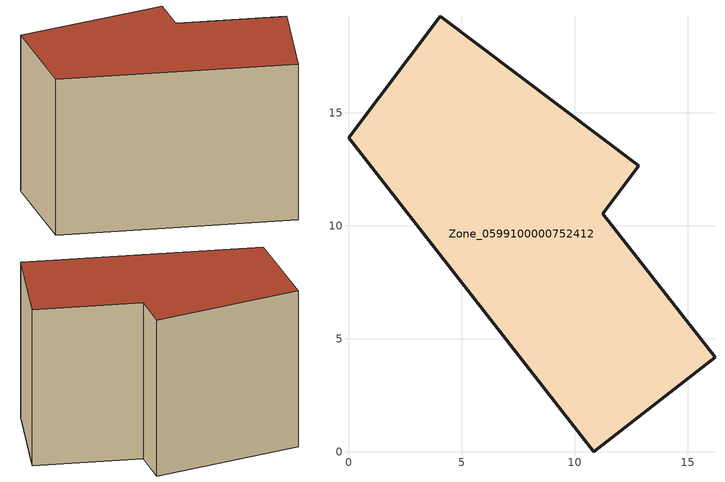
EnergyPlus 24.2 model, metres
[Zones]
Zone_0599100000752412
 floor ground (C_G): 10.84,0 0,13.9 4.05,19.28 12.85,12.66 11.26,10.54 16.21,4.19 z0
 wall outside (C_F): 12.85,12.66 4.05,19.28 0,13.9 10.84,0 16.21,4.19 11.26,10.54 12.85,12.66 z0:13.06
 roof outside (C_R): 16.21,4.19 11.26,10.54 12.85,12.66 4.05,19.28 0,13.9 10.84,0 z13.06
[BUILDING]
Pand.0599100000752412: North Axis=0; Terrain=City; Loads Convergence Tolerance Value=0.04; Temperature Convergence Tolerance Value=0.4; Solar Distribution=FullExterior; Maximum Number of Warmup Days=25; Minimum Number of Warmup Days=1
[Site:Location]
Rotterdam.The.Hague.AP_ZH_NLD Design_Conditions: Latitude=51.96; Longitude=4.45; Time Zone=1; Elevation=-4.5
[SITE:GROUNDTEMPERATURE:BUILDINGSURFACE]
18, 18, 18, 18, 18, 18, 18, 18, 18, 18, 18, 18
[MATERIAL] Thermal Absorptance=0.9; Solar Absorptance=0.7; Visible Absorptance=0.7
Name | Roughness | Thickness | Conductivity | Density | Specific Heat
G.TI.2006-2014 | MediumSmooth | 0.15 | 0.06 | 540 | 1210
F.TI.2006-2014 | Rough | 0.3 | 0.12 | 1920 | 840
R.TI.2006-2014 | MediumRough | 0.2 | 0.08 | 1500 | 1000
[CONSTRUCTION]
C_G: G.TI.2006-2014
C_F: F.TI.2006-2014
C_R: R.TI.2006-2014
[ZONE]
Zone_0599100000752412: Type=1; Multiplier=1; Ceiling Height=Autocalculate; Volume=Autocalculate; Floor Area=autocalculate; Part of Total Floor Area=Yes
[ZONEINFILTRATION:DESIGNFLOWRATE]
Infil_Zone_0599100000752412: Zone or ZoneList or Space or SpaceList=Zone_0599100000752412; Schedule=AlwaysOn; Design Flow Rate Calculation Method=Flow/Area; Flow Rate per Floor Area=0.0015; Constant Term Coefficient=1; Temperature Term Coefficient=0; Velocity Term Coefficient=0; Velocity Squared Term Coefficient=0
[HVACTEMPLATE:ZONE:IDEALLOADSAIRSYSTEM]
Zone_0599100000752412: Maximum Heating Supply Air Temperature=50; Minimum Cooling Supply Air Temperature=13; Maximum Heating Supply Air Humidity Ratio=0.0156; Minimum Cooling Supply Air Humidity Ratio=0.0077; Heating Limit=NoLimit; Cooling Limit=NoLimit; Dehumidification Control Type=ConstantSensibleHeatRatio; Cooling Sensible Heat Ratio=0.7; Dehumidification Setpoint=60; Humidification Control Type=None; Humidification Setpoint=30; Outdoor Air Method=None; Outdoor Air Flow Rate per Person=0.00944; Outdoor Air Flow Rate per Zone Floor Area=0; Outdoor Air Flow Rate per Zone=0; Demand Controlled Ventilation Type=None; Outdoor Air Economizer Type=NoEconomizer; Heat Recovery Type=None; Sensible Heat Recovery Effectiveness=0.7; Latent Heat Recovery Effectiveness=0.65
[ZONECONTROL:THERMOSTAT]
ThermostatControl_Zone_0599100000752412: Zone or ZoneList=Zone_0599100000752412; Control Type Schedule=DualSetpointControlType; Control 1=Thermostat_Zone_0599100000752412; Temperature Difference Between Cutout And Setpoint=0
[THERMOSTATSETPOINT:DUALSETPOINT]
Thermostat_Zone_0599100000752412: Heating Setpoint Temperature Schedule=HeatingSetpoint_Zone_0599100000752412; Cooling Setpoint Temperature Schedule=CoolingSetpoint_Zone_0599100000752412
[SCHEDULE:COMPACT]
HeatingSetpoint_Zone_0599100000752412: Through: 12/31, For: AllDays, Until: 24:00, 21
CoolingSetpoint_Zone_0599100000752412: Through: 12/31, For: AllDays, Until: 24:00, 24
DualSetpointControlType: Through: 12/31, For: AllDays, Until: 24:00, 4
AlwaysOn: Through: 12/31, For: AllDays, Until: 24:00, 1
